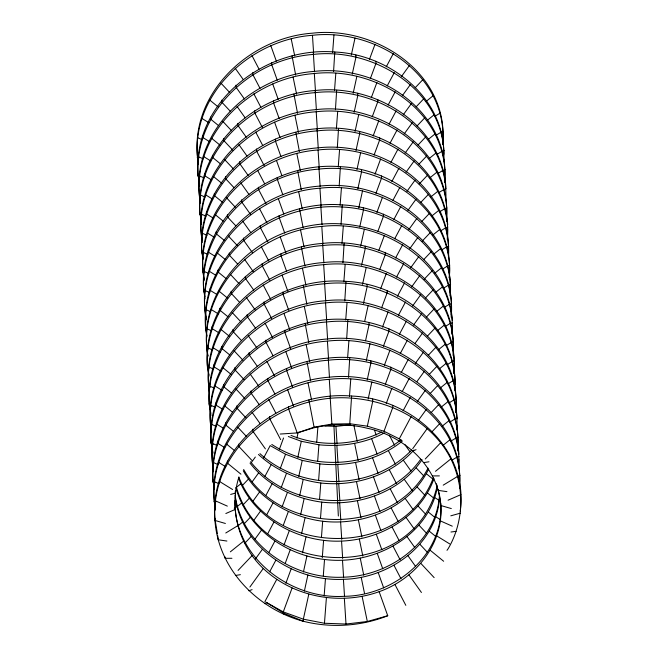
<?xml version="1.0" encoding="UTF-8"?>
<svg xmlns="http://www.w3.org/2000/svg" width="658" height="658" viewBox="0 0 658 658"><rect width="100%" height="100%" fill="white"/><g stroke="black" fill="none" stroke-linecap="round" stroke-linejoin="round"><path stroke-width="0.99" d="M198.313 164.064C187.629 97.244 248.773 39.735 312.46 35.31C375.85 27.949 448.353 74.979 442.776 144.16M199.736 186.082L198.009 174.28C192.769 101.258 265.898 46.159 334.782 52.015C388.944 54.244 444.421 97.03 443.813 154.317M444.652 182.389C450.228 113.209 377.717 66.178 314.335 73.532C250.32 77.94 188.879 136.148 200.345 203.256M201.603 224.304L199.884 212.509C195.171 148.198 253.569 94.727 315.166 90.524C374.344 83.624 441.148 123.729 445.861 186.691L445.803 188.649M446.486 221.59C452.729 151.998 379.979 104.326 316.202 111.761C251.858 116.145 190.146 175.053 202.376 242.448M202.985 259.63L201.751 250.731C197.038 186.428 255.436 132.949 317.033 128.746C376.212 121.853 443.023 161.95 447.736 224.921M204.243 280.678C192.013 213.274 253.725 154.375 318.069 149.983C380.859 142.49 453.469 189.364 448.419 257.862M205.016 298.822L203.618 288.961C198.379 215.931 271.507 160.832 340.392 166.688C397.679 169.032 455.624 216.762 449.159 277.775M206.275 319.87C193.296 252.187 255.246 192.58 319.944 188.213C382.726 180.711 455.344 227.586 450.286 296.084M206.892 337.044L205.493 327.182C200.254 254.161 273.374 199.053 342.259 204.918C399.159 207.278 456.956 254.375 451.059 315.026M205.592 329.304L205.995 307.59M207.821 356.159C196.355 289.051 257.796 230.843 321.811 226.434C384.593 218.941 457.211 265.816 452.153 334.313M453.049 349.349C456.66 281.649 384.724 236.107 322.642 243.427C261.045 247.63 202.648 301.101 207.36 365.412L208.923 376.236M209.532 393.418C198.848 326.598 259.992 269.089 323.678 264.664C387.069 257.303 459.572 304.333 453.995 373.514M210.955 415.437L209.228 403.634C203.988 330.612 277.117 275.505 346.001 281.369C400.467 283.565 456.323 326.977 455.007 384.65M455.838 412.714C462.072 343.131 389.33 295.458 325.554 302.886C261.539 307.294 200.098 365.503 211.563 432.61M212.822 453.658L211.095 441.863C205.855 368.834 278.984 313.734 347.868 319.591C401.158 321.918 455.361 362.862 456.989 418.973M457.705 450.944C463.948 381.352 391.197 333.68 327.421 341.115C263.068 345.499 201.364 404.407 213.595 471.802M214.204 488.984L212.97 480.085C208.257 415.782 266.654 362.303 328.252 358.1C387.43 351.207 454.242 391.304 458.947 454.275M215.462 510.032C203.232 442.628 264.944 383.729 329.288 379.337C392.678 371.984 465.181 419.006 459.605 488.187M280.234 434.041L297.194 432.923L314.187 427.684A102.911 91.117 -2.8 0 1 367.435 428.292C404.489 435.999 437.989 466.473 440.852 505.533C443.615 544.454 414.737 579.229 379.14 591.69L387.735 615.74A123.498 109.343 -2.8 0 1 303.445 621.3C257.484 609.045 218.357 569.055 214.944 520.437L214.837 518.315C209.598 445.285 282.718 390.186 351.611 396.042C410.551 398.296 468.825 448.591 460.263 511.036M235.087 500.22C233.113 556.964 290.425 599.701 344.249 596.304C393.55 595.893 444.356 555.673 440.753 503.411M235.251 494.059L235.325 490.983M379.14 591.69C340.063 605.714 293.608 597.225 263.266 568.487C239.019 545.449 228.614 509.045 238.953 476.968M442.62 143.987C449.496 73.992 376.541 25.678 312.361 33.188C248.346 37.588 186.905 95.797 198.371 162.904M443.607 161.152L443.673 159.195M443.772 161.325C448.114 93.222 375.825 47.014 313.397 54.425C251.8 58.628 193.403 112.099 198.116 176.402L200.016 176.961M444.487 182.217C451.372 112.222 378.408 63.9 314.228 71.409C249.884 75.802 188.172 134.701 200.402 202.105M445.45 200.353L445.63 194.497M445.614 200.526C450.672 132.019 378.054 85.153 315.264 92.646C253.667 96.849 195.278 150.328 199.983 214.631L201.883 215.182M446.445 217.51C451.503 149.012 378.885 102.138 316.095 109.639C251.751 114.023 190.039 172.931 202.269 240.326M439.47 495.556C436.196 543.228 388.639 576.301 343.32 577.189C294.348 579.682 242.062 546.017 235.153 495.384M447.292 239.553L447.613 228.82M439.634 495.63C437.809 544.207 389.363 578.497 343.418 579.311C294.455 581.804 242.169 548.139 235.26 497.506M447.481 238.747C452.54 170.249 379.921 123.375 317.14 130.876C255.543 135.079 197.145 188.55 201.858 252.853L203.758 253.412M448.435 251.833C450.533 184.947 379.403 140.722 317.97 147.861C253.272 152.228 191.322 211.835 204.301 279.518M449.324 277.947C454.9 208.767 382.397 161.745 319.007 169.098C257.41 173.301 199.012 226.78 203.725 291.083L205.625 291.634M450.121 295.911L450.245 292.012M450.393 287.135C450.064 221.507 380.39 179.206 319.837 186.091C254.786 190.442 192.621 250.739 206.332 318.711M451.166 317.148C457.063 256.497 399.266 209.4 342.366 207.04C280.218 202.096 214.097 245.475 206.102 309.712L210.675 311.744M451.997 334.141L452.227 326.335M453.033 355.378C459.268 285.786 386.526 238.114 322.749 245.549C261.144 249.752 202.754 303.231 207.459 367.534L209.359 368.085M453.831 373.341C460.715 303.346 387.759 255.033 323.58 262.542C259.565 266.942 198.124 325.151 209.589 392.258M454.991 390.679C459.333 322.576 387.044 276.368 324.616 283.771C263.019 287.974 204.622 341.453 209.334 405.756L211.234 406.307M455.673 412.541C463.183 342.144 390.038 293.18 325.447 300.764C261.094 305.147 199.39 364.055 211.621 431.451M456.668 429.707L456.816 424.829M456.858 428.901C461.209 360.798 388.911 314.59 326.483 322.001C264.886 326.204 206.489 379.682 211.202 443.985L213.102 444.537M457.631 447.843C463.207 378.663 390.704 331.632 327.314 338.985C262.97 343.377 201.258 402.285 213.488 469.68M458.536 467.928L458.799 459.152M458.7 468.101C463.758 399.603 391.14 352.729 328.35 360.222C266.753 364.425 208.364 417.904 213.069 482.207L214.969 482.758M459.621 482.166C462.484 414.869 390.942 369.985 329.189 377.215C264.491 381.582 202.541 441.189 215.52 508.873M447.004 550.327L448.188 548.657C467.484 515.864 464.285 472.526 440.638 442.768C419.121 415.864 385.72 400.632 351.709 398.164C282.825 392.308 209.705 447.407 214.944 520.437L225.39 523.472M332.635 52.41L333.951 35.022M333.573 71.525L334.782 52.015M334.503 90.639L335.819 73.252M335.44 109.754L336.649 90.236M336.37 128.861L337.694 111.473M337.307 147.976L338.525 128.466M316.745 442.044L317.913 426.697M338.245 167.091L339.561 149.703M317.682 461.151L318.924 444.792L301.315 441.296L288.311 436.509M339.174 186.198L340.392 166.688M318.62 480.266L319.854 463.898L302.252 460.411L285.531 454.25L270.199 445.598L263.562 458.05M340.112 205.312L341.428 187.925M319.549 499.381L320.791 483.013C297.745 479.945 275.562 470.355 258.454 454.456M341.05 224.427L342.259 204.918M320.487 518.496L321.729 502.128C294.159 498.468 267.271 485.324 250.024 463.117M341.979 243.542L343.303 226.155M321.425 537.602L322.659 521.243C290.622 517.106 259.162 499.521 243.254 470.741M342.917 262.649L344.134 243.139M322.28 557.737L323.596 540.35C287.381 535.916 251.948 513.306 238.624 478.448M343.854 281.764L345.17 264.376M323.292 575.832L324.534 559.465C284.527 554.9 246.586 527.255 235.844 487.512M344.784 300.879L346.001 281.369M324.147 595.967L325.463 578.579M345.721 319.994L347.037 302.606M387.735 615.74L367.312 621.497L346.001 624.039L324.46 623.258L326.401 597.694M346.659 339.1L347.868 319.591M347.589 358.215L348.904 340.828M348.526 377.33L349.735 357.82M349.464 396.445L350.78 379.049M288.492 406.751L288.599 408.873L297.194 432.923L314.162 427.149L331.871 424.065L349.776 423.736L351.611 396.042M351.314 55.033L355.024 38.049M352.244 74.14L355.953 57.156L355.855 55.033M353.181 93.255L356.891 76.27M354.119 112.37L357.829 95.385L357.722 93.263M355.049 131.485L358.758 114.5M355.986 150.592L359.696 133.607L359.589 131.485M296.89 438.17L298.197 432.174M356.924 169.706L360.633 152.722M297.827 457.285L301.315 441.296M357.853 188.821L361.563 171.837L361.464 169.715M298.765 476.4L302.252 460.411M358.791 207.936L362.5 190.943M299.694 495.507L303.19 479.526M359.729 227.043L363.438 210.058L363.331 207.936M300.632 514.622L304.119 498.632M360.658 246.158L364.368 229.173M301.57 533.737L305.057 517.747M361.596 265.273L365.305 248.288L365.198 246.158M302.499 552.852L305.995 536.862M362.533 284.388L366.235 267.395M303.437 571.958L306.924 555.977M363.463 303.494L367.172 286.51L367.074 284.388M304.374 591.073L307.862 575.084M364.614 321.614L368.11 305.625M308.799 594.199L303.338 619.178L303.445 621.3L284.067 613.379L266.794 602.695L264.993 603.74M365.552 340.721L369.039 324.739L368.941 322.609M366.267 360.839L369.977 343.846M367.205 379.946L370.915 362.961L370.808 360.839M368.143 399.061L371.844 382.076M402.433 441.164L399.274 438.853L384.001 431.261L367.329 426.17L372.782 401.191L372.675 399.061M437.068 486.196C414.408 582.429 262.822 579.961 236.411 487.216M324.534 559.465C372.074 565.781 427.108 537.841 437.175 488.318M369.401 59.533L375.027 44.267M370.339 78.647L375.965 63.382L375.858 61.252M371.276 97.754L376.902 82.489M372.206 116.869L377.832 101.603L377.733 99.481M373.144 135.984L378.769 120.718M374.073 155.099L379.707 139.833L379.6 137.703M375.011 174.206L380.637 158.94M279.321 449.455L283.54 438.006M375.948 193.32L381.574 178.055L381.467 175.933M280.259 468.562L285.531 454.25M376.878 212.435L382.512 197.17M281.188 487.677L286.469 473.365M377.815 231.55L383.441 216.276L383.343 214.154M282.126 506.792L287.398 492.48M378.753 250.657L384.379 235.391M283.409 524.952L288.336 511.595M379.682 269.772L385.317 254.506L385.21 252.384M283.993 545.013L289.273 530.702M380.62 288.887L386.246 273.621M285.284 563.174L290.203 549.817M381.558 308.002L387.184 292.728L387.077 290.606M285.86 583.243L291.14 568.931M382.487 327.108L388.113 311.843M292.07 588.038L283.277 611.899L283.384 614.021M383.425 346.223L389.051 330.958L388.952 328.836M384.362 365.338L389.988 350.072M385.292 384.445L390.918 369.179L390.819 367.057M386.23 403.56L391.855 388.294M384.001 431.261L392.793 407.409L392.686 405.287M428.029 468.142C392.67 536.755 280.867 536.015 243.657 469.467M322.659 521.243C363.734 526.104 409.646 507.631 428.547 469.368M433.482 477.404C402.869 559.917 270.504 557.803 238.854 477.239M323.596 540.35C368.34 546 418.291 522.674 434 478.629M386.254 66.82L393.369 53.479M387.192 85.927L394.306 72.594M388.13 105.041L395.236 91.709M389.059 124.156L396.174 110.815M389.997 143.271L397.111 129.93M390.934 162.378L398.041 149.045M391.864 181.493L398.978 168.16M392.801 200.608L399.916 187.267M393.739 219.723L400.845 206.382M264.968 476.277L271.137 464.712M394.668 238.829L401.783 225.497M265.906 495.384L272.067 483.827M395.606 257.944L402.721 244.603M266.844 514.498L273.004 502.942M396.544 277.059L403.65 263.718M267.773 533.613L273.942 522.049M397.473 296.174L404.588 282.833M268.711 552.728L274.871 541.164M398.411 315.281L405.525 301.948M269.648 571.835L275.809 560.279M399.348 334.396L406.455 321.055M264.886 601.618L276.747 579.394M400.278 353.511L407.392 340.17M401.216 372.625L408.33 359.284M402.145 391.732L409.26 378.399M403.083 410.847L410.197 397.506M399.274 438.853L411.127 416.621M420.766 459.169C382.273 513.906 291.354 513.832 250.575 461.743M321.729 502.128C359.301 506.364 400.615 491.921 422.041 459.654M401.339 76.682L409.482 65.389M402.277 95.788L410.419 84.504M403.206 114.903L411.349 103.619M404.144 134.018L412.286 122.733M405.081 153.133L413.224 141.84M406.011 172.24L414.153 160.955M406.948 191.355L415.091 180.07M407.878 210.47L416.029 199.177M408.815 229.584L416.958 218.291M251.257 462.681L255.337 457.039M409.753 248.691L417.896 237.406M252.195 481.796L258.594 472.929M410.682 267.806L418.833 256.521M253.133 500.911L259.532 492.036M411.62 286.921L419.763 275.628M253.486 520.823L260.461 511.151M412.558 306.036L420.701 294.743M255 539.132L261.399 530.266M413.487 325.142L421.638 313.858M255.353 559.053L262.336 549.381M415.009 343.451L422.568 332.973M249.892 587.035L263.266 568.487M415.363 363.372L423.505 352.079M416.876 381.673L424.435 371.194M417.23 401.594L425.372 390.309M418.167 420.709L426.31 409.424M412.698 448.69L427.239 428.531M415.19 87.736L422.88 79.626M416.119 106.843L423.81 98.733M417.057 125.958L424.747 117.848M417.995 145.073L425.685 136.963M418.924 164.187L426.614 156.078M419.162 184.034L427.552 175.184M420.791 202.409L428.49 194.299M421.729 221.524L429.419 213.414M421.967 241.371L430.357 232.521M423.596 259.745L431.286 251.636M423.834 279.601L432.224 270.751M242.728 485.102L248.321 479.205M425.471 297.975L433.161 289.865M242.958 504.957L249.25 498.32M426.4 317.09L434.091 308.972M244.595 523.332L250.188 517.435M427.338 336.197L435.028 328.087M244.834 543.179L251.126 536.541M428.276 355.312L435.966 347.202M238.073 570.404L252.055 555.656M429.205 374.427L436.896 366.317M430.143 393.533L437.833 385.424M431.08 412.648L438.771 404.538M432.01 431.763L439.7 423.653M425.257 458.988L440.638 442.768M411.645 450.006C372.675 491.074 301.2 491.608 259.935 453.617M320.791 483.013C354.621 486.755 390.72 475.718 413.849 450.097M384.099 433.383L384.782 432.742M426.211 101.324L433.145 95.723M427.149 120.43L434.083 114.837M428.078 139.545L435.02 133.952M429.016 158.66L435.95 153.067M429.954 177.775L436.887 172.174M430.883 196.882L437.817 191.289M431.821 215.997L438.754 210.404M432.75 235.112L439.692 229.51M433.688 254.227L440.621 248.625M434.625 273.333L441.559 267.74M435.555 292.448L442.497 286.855M436.493 311.563L443.426 305.962M236.798 487.035L240.647 483.926M437.43 330.678L444.364 325.077M236.962 506.775L241.585 503.041M438.36 349.785L445.301 344.192M237.892 525.882L242.522 522.156M439.297 368.899L446.231 363.306M230.349 551.84L243.452 541.263M440.235 388.014L447.169 382.413M441.164 407.129L448.106 401.528M442.102 426.236L449.036 420.643M443.04 445.351L449.973 439.758M435.497 471.301L450.911 458.865M399.834 440.695C363.479 468.529 309.885 469.36 271.803 444.438M319.854 463.898C348.633 466.999 378.671 459.695 401.594 441.699M434.856 116.302L439.98 113.192M435.793 135.416L440.909 132.307M436.723 154.531L441.847 151.422M437.66 173.638L442.785 170.529M438.59 192.753L443.714 189.644M439.528 211.868L444.652 208.759M440.465 230.983L445.589 227.865M441.395 250.089L446.519 246.98M442.332 269.204L447.456 266.095M443.27 288.319L448.394 285.21M444.199 307.434L449.324 304.317M445.137 326.541L450.261 323.432M446.075 345.656L451.199 342.547M447.004 364.771L452.128 361.661M234.215 508.182L236.781 506.627M447.942 383.885L453.066 380.768M225.76 532.996L237.711 525.734M448.879 402.992L453.995 399.883M449.809 422.107L454.933 418.998M450.746 441.222L455.871 438.113M451.684 460.337L456.8 457.22M443.221 485.152L457.738 476.334M399.381 440.975L401.174 439.922M381.763 431.985C353.872 445.902 319.878 447.004 290.992 435.407M318.924 444.792C341.041 446.955 363.94 443.689 383.729 433.252M440.408 132.677L443.163 131.477M442.266 151.389L444.101 150.592M442.283 170.907L445.03 169.706M444.134 189.619L445.968 188.821M444.15 209.129L446.905 207.928M446.001 227.841L447.835 227.043M446.017 247.35L448.772 246.158M446.955 266.465L449.702 265.273M448.805 285.177L450.64 284.379M448.822 304.695L451.577 303.494M450.672 323.407L452.507 322.609M450.697 342.917L453.444 341.716M452.548 361.629L454.382 360.831M453.477 380.743L455.311 379.946M453.502 400.253L456.249 399.061M225.842 513.52L235.013 509.522M455.352 418.973L457.187 418.167M455.369 438.483L458.116 437.282M457.22 457.195L459.054 456.397M457.236 476.705L459.991 475.512M448.082 500.212L460.921 494.619M412.805 450.812L416.078 449.677M248.831 590.769L252.104 589.634M230.645 494.438L235.432 493.105M450.796 515.831L460.361 513.158M423.958 462.582L428.967 461.776M235.383 575.479L240.384 574.673M450.977 532.009L456.076 531.36M324.97 425.965L335.942 426.409L350.747 424.723M432.512 475.915L439.38 475.89M231.929 558.288L225.061 558.313L224.995 556.898M349.776 423.736L367.329 426.17M438.203 490.383L446.93 491.641M226.903 541.04L218.176 539.782L217.749 535.727M324.46 623.258L303.338 619.178L283.277 611.899L265.766 602.111M197.178 157.295L199.078 157.846M202.787 271.968L204.687 272.519M204.663 310.198L206.563 310.749M206.53 348.419L208.43 348.97M208.397 386.649L210.297 387.2M440.852 505.533L451.306 508.568M214.006 501.322L215.906 501.873M197.688 137.695L202.212 139.71M203.199 158.841L198.626 156.81L198.519 154.688M199.555 175.925L204.079 177.931M205.066 197.071L200.493 195.039L200.386 192.909M201.43 214.146L205.954 216.161M206.933 235.293L202.36 233.261L202.261 231.139M203.297 252.376L207.821 254.383M208.808 273.522L204.235 271.483L204.128 269.361M205.164 290.597L209.688 292.613M207.04 328.827L211.563 330.834M212.542 349.974L207.969 347.934L207.87 345.812M208.907 367.049L213.431 369.064M214.418 388.195L209.836 386.164L209.738 384.042M210.774 405.279L215.298 407.286M440.383 520.889L452.276 526.178M216.285 426.425L211.711 424.385L211.605 422.263M212.641 443.5L217.173 445.515M218.152 464.647L213.579 462.615L213.472 460.493M214.516 481.73L219.04 483.737M227.339 506.125L215.446 500.837L215.347 498.715M201.924 118.432L208.915 122.742M209.754 141.791L202.861 137.547L202.754 135.425M203.791 156.662L210.782 160.963M211.621 180.012L204.728 175.768L204.622 173.646M205.666 194.883L212.657 199.193M213.488 218.242L206.596 213.998L206.497 211.876M207.533 233.113L214.524 237.415M215.355 256.464L208.471 252.22L208.364 250.098M209.4 271.335L216.392 275.644M217.23 294.694L210.338 290.449L210.231 288.327M211.267 309.564L218.267 313.866M219.098 332.915L212.205 328.671L212.106 326.549M213.143 347.786L220.134 352.096M434.938 497.744L439.24 500.393M220.965 371.145L214.072 366.901L213.973 364.779M435.867 516.859L440.243 519.549M215.01 386.016L222.001 390.317M436.805 535.966L449.727 543.927M222.84 409.366L215.947 405.122L215.84 403M216.877 424.237L222.996 428.004M224.707 447.596L217.814 443.352L217.708 441.23M218.752 462.467L225.743 466.769M232.603 489.536L219.682 481.574L219.583 479.452M209.754 100.074L218.374 107.106M218.588 125.637L210.692 119.188L210.585 117.058M211.629 138.295L220.241 145.336M220.455 163.858L212.559 157.41L212.46 155.288M213.496 176.525L222.108 183.557M222.33 202.088L214.434 195.64L214.327 193.51M215.363 214.747L223.194 221.146M224.197 240.31L216.301 233.861L216.194 231.739M217.239 252.976L225.069 259.367M226.064 278.54L218.168 272.083L218.069 269.961M219.106 291.198L227.717 298.239M426.491 473.842L433.597 479.649M227.939 316.761L220.043 310.313L219.936 308.191M427.429 492.957L433.688 498.073M220.973 329.428L229.584 336.46M428.358 512.072L434.675 517.229M229.806 354.991L221.911 348.534L221.804 346.412M429.296 531.187L435.555 536.303M222.848 367.649L231.46 374.682M430.233 550.294L443.648 561.258M231.674 393.213L223.778 386.764L223.679 384.642M224.715 405.879L232.545 412.27M233.541 431.434L225.645 424.986L225.546 422.864M226.582 444.101L234.412 450.5M240.943 474.179L227.52 463.216L227.413 461.094M220.948 83.155L229.749 92.556M230.284 111.235L221.886 102.27L221.779 100.139M222.823 121.376L231.616 130.778M232.85 150.213L223.753 140.491L223.654 138.369M224.691 159.606L233.491 169.007M234.026 187.686L225.628 178.721L225.521 176.591M226.558 197.828L235.358 207.229M235.893 225.916L227.495 216.943L227.388 214.821M228.433 236.058L237.225 245.459M237.76 264.138L229.362 255.172L229.264 253.042M416.177 467.854L423.629 475.816M230.3 274.279L239.101 283.68M417.114 486.969L424.813 495.194M239.627 302.367L231.229 293.394L231.131 291.272M418.052 506.084L425.496 514.038M232.167 312.509L240.968 321.91M418.981 525.199L426.68 533.424M241.502 340.589L233.105 331.616L232.998 329.494M419.919 544.306L427.363 552.268M234.034 350.73L242.835 360.132M420.857 563.421L434.148 577.625M244.069 379.567L234.972 369.845L234.865 367.723M235.909 388.96L244.71 398.361M245.936 417.789L236.839 408.067L236.74 405.945M237.777 427.182L246.577 436.583M252.006 460.501L238.714 446.297L238.607 444.175M235.161 68.177L243.312 79.651M244.414 98.996L236.099 87.292L235.992 85.162M237.036 106.399L245.179 117.872M246.281 137.226L237.966 125.513L237.867 123.391M238.903 144.628L247.046 156.102M248.148 175.447L239.841 163.743L239.734 161.613M240.77 182.85L248.921 194.324M250.616 214.508L241.708 201.965L241.601 199.843M404.744 444.421L409.983 451.791M242.637 221.08L250.788 232.554M403.354 460.255L411.077 471.128M252.483 252.738L243.575 240.195L243.468 238.064M404.292 479.369L412.434 490.843M244.513 259.301L253.24 271.598M405.221 498.476L412.944 509.35M253.758 290.12L245.442 278.416L245.344 276.294M406.159 517.591L414.31 529.065M246.38 297.531L255.107 309.819M407.096 536.706L414.811 547.579M255.625 328.35L247.318 316.646L247.211 314.516M408.026 555.821L415.593 566.472M248.247 335.753L256.982 348.049M408.963 574.928L421.433 592.488M257.5 366.572L249.185 354.868L249.078 352.746M250.122 373.983L258.849 386.271M259.367 404.802L251.052 393.089L250.953 390.967M251.989 412.204L260.14 423.678M265.396 448.879L252.927 431.319L252.82 429.197M251.965 55.576L259.005 69.082M260.009 88.32L252.894 74.691L252.795 72.569M253.832 93.806L260.881 107.303M262.353 127.455L254.769 112.921L254.662 110.791M255.699 132.028L262.748 145.533M264.22 165.676L256.636 151.143L256.53 149.021M257.574 170.257L264.615 183.755M389.339 435.185L394.553 445.178M266.095 203.906L258.504 189.372L258.405 187.242M388.376 450.664L395.417 464.161M259.441 208.479L266.959 222.881M389.306 469.779L396.42 483.4M267.962 242.128L260.371 227.594L260.272 225.472M390.243 488.894L397.292 502.391M261.308 246.709L268.826 261.103M391.181 508.001L398.287 521.63M269.829 280.349L262.246 265.816L262.139 263.694M392.11 527.116L399.159 540.613M263.175 284.93L270.693 299.332M393.048 546.23L400.163 559.851M271.696 318.579L264.113 304.045L264.006 301.923M393.986 565.337L401.026 578.843M265.051 323.16L272.568 337.554M394.915 584.452L405.821 605.344M273.095 355.896L265.98 342.267L265.881 340.145M266.918 361.382L274.435 375.784M274.962 394.117L267.855 380.497L267.748 378.375M268.785 399.612L275.834 413.109M280.629 439.61L269.722 418.718L269.615 416.596M436.32 483.737L437.389 486.451M270.833 45.731L276.335 61.12M277.273 80.235L271.77 64.838L271.664 62.716M272.708 83.953L278.202 99.35M279.14 118.465L273.638 103.067L273.539 100.945M274.575 122.182L280.078 137.571M281.007 156.686L275.505 141.289L275.406 139.167M374.509 430.258L376.228 435.07M276.442 160.404L281.945 175.801M371.663 438.787L377.166 454.185M282.882 194.908L277.38 179.519L277.273 177.397M372.601 457.902L378.095 473.291M278.309 198.634L283.812 214.023M373.53 477.009L379.033 492.406M284.75 233.138L279.247 217.74L279.14 215.618M374.468 496.124L379.97 511.521M280.185 236.855L286.024 253.215M375.405 515.239L380.9 530.636M286.617 271.359L281.114 255.97L281.015 253.848M376.335 534.354L381.837 549.743M282.052 275.085L287.9 291.436M377.273 553.46L382.775 568.857M288.829 310.551L282.989 294.192L282.882 292.07M378.21 572.575L383.704 587.972M283.919 313.307L289.767 329.666M290.704 348.773L284.856 332.422L284.75 330.3M285.794 351.536L291.634 367.888M292.571 387.003L286.724 370.643L286.625 368.521M287.661 389.758L293.509 406.118M291.206 38.912L294.743 55.979M295.672 75.086L292.037 55.897M293.081 77.134L296.61 94.201M297.548 113.316L293.912 94.127M294.949 115.356L298.477 132.431M299.415 151.537L295.779 132.348M353.914 425.389L357.236 441.452M296.816 153.585L300.352 170.652M354.637 443.5L358.174 460.567M301.282 189.767L297.646 170.57M355.575 462.607L359.103 479.682M298.683 191.807L302.219 208.882M356.504 481.722L360.041 498.789M303.157 227.989L299.522 208.8M357.442 500.837L360.971 517.904M300.558 230.037L304.086 247.104M358.38 519.952L361.908 537.018M305.024 266.219L301.389 247.021M359.309 539.058L362.846 556.133M302.425 268.258L305.962 285.333M360.247 558.173L363.775 575.24M306.891 304.44L303.256 285.251M361.184 577.288L364.507 593.351M304.292 306.488L307.829 323.555M362.114 596.403L367.312 621.497M308.767 342.67L305.123 323.473M306.167 344.71L309.696 361.785M310.634 380.892L306.998 361.703M308.034 382.94L311.563 400.006M452.408 320.487C446.807 248.625 364.812 210.19 300.451 227.915C244.299 240.622 196.602 296.865 208.043 355.97M438.277 489.272L440.572 502.399M198.009 174.28L198.338 176.221M198.658 178.154L198.979 180.086M199.308 182.019L199.629 183.952M199.884 212.509L201.011 219.279M201.34 221.211L201.661 223.152M201.751 250.731L203.042 258.471M203.618 288.961L204.268 292.826M204.589 294.759L204.918 296.7M205.493 327.182L206.949 335.893M207.846 368.315L208.981 375.085M209.228 403.634L210.198 409.44M210.527 411.373L210.848 413.306M211.095 441.863L212.879 452.498M212.97 480.085L213.455 482.988M213.776 484.921L214.097 486.854M214.837 518.315L217.428 533.786M312.46 35.31L313.586 52.722M314.516 71.837L313.29 52.295M314.335 73.532L315.453 90.952M316.391 110.067L315.166 90.524M316.202 111.761L317.321 129.174M318.258 148.289L317.033 128.746M335.942 426.409L337.06 443.829M318.069 149.983L319.196 167.403M336.88 445.524L337.998 462.944M320.125 186.518L318.9 166.976M319.944 188.213L321.063 205.625M337.809 464.638L338.936 482.051M322.001 224.74L320.775 205.197M338.747 483.753L339.865 501.166M321.811 226.434L322.93 243.855M339.684 502.86L340.803 520.281M340.614 521.975L341.741 539.387M323.868 262.961L322.642 243.427M341.551 541.09L342.67 558.502M323.678 264.664L324.805 282.076M342.489 560.197L343.608 577.617M325.735 301.191L324.509 281.649M343.418 579.311L344.545 596.732M325.554 302.886L326.672 320.306M327.602 339.413L326.384 319.878M344.356 598.426L346.001 624.039M327.421 341.115L328.539 358.528M329.477 377.643L328.252 358.1M329.288 379.337L330.406 396.758M331.871 424.065L330.119 396.33M333.869 424.484L338.344 516.02M314.187 427.684L308.865 399.924"/></g></svg>
